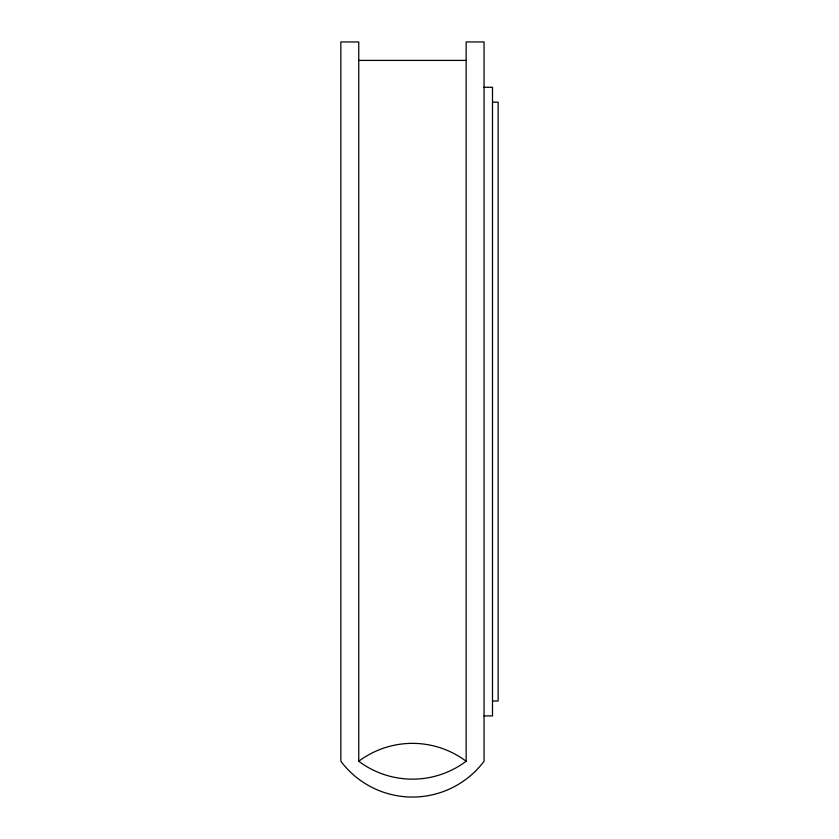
<?xml version="1.0" encoding="UTF-8"?>
<svg xmlns="http://www.w3.org/2000/svg" width="839" height="839" viewBox="0 0 839 839"><rect width="100%" height="100%" fill="white"/><g stroke="black" fill="none" stroke-linecap="round" stroke-linejoin="round"><path stroke-width="1.26" d="M358.756 60.398L466.148 60.398M484.051 87.287L492.503 87.287L492.503 715.908L484.051 715.908M492.503 102.159L498.146 102.159L498.146 701.037L492.503 701.037M466.148 761.256L466.148 41.95L484.051 41.95L484.051 761.256A89.5 89.5 0 0 1 340.854 761.256L340.854 41.95L358.756 41.95L358.756 761.256A89.5 89.5 0 0 1 466.148 761.256A89.5 89.5 0 0 1 358.756 761.256"/></g></svg>
